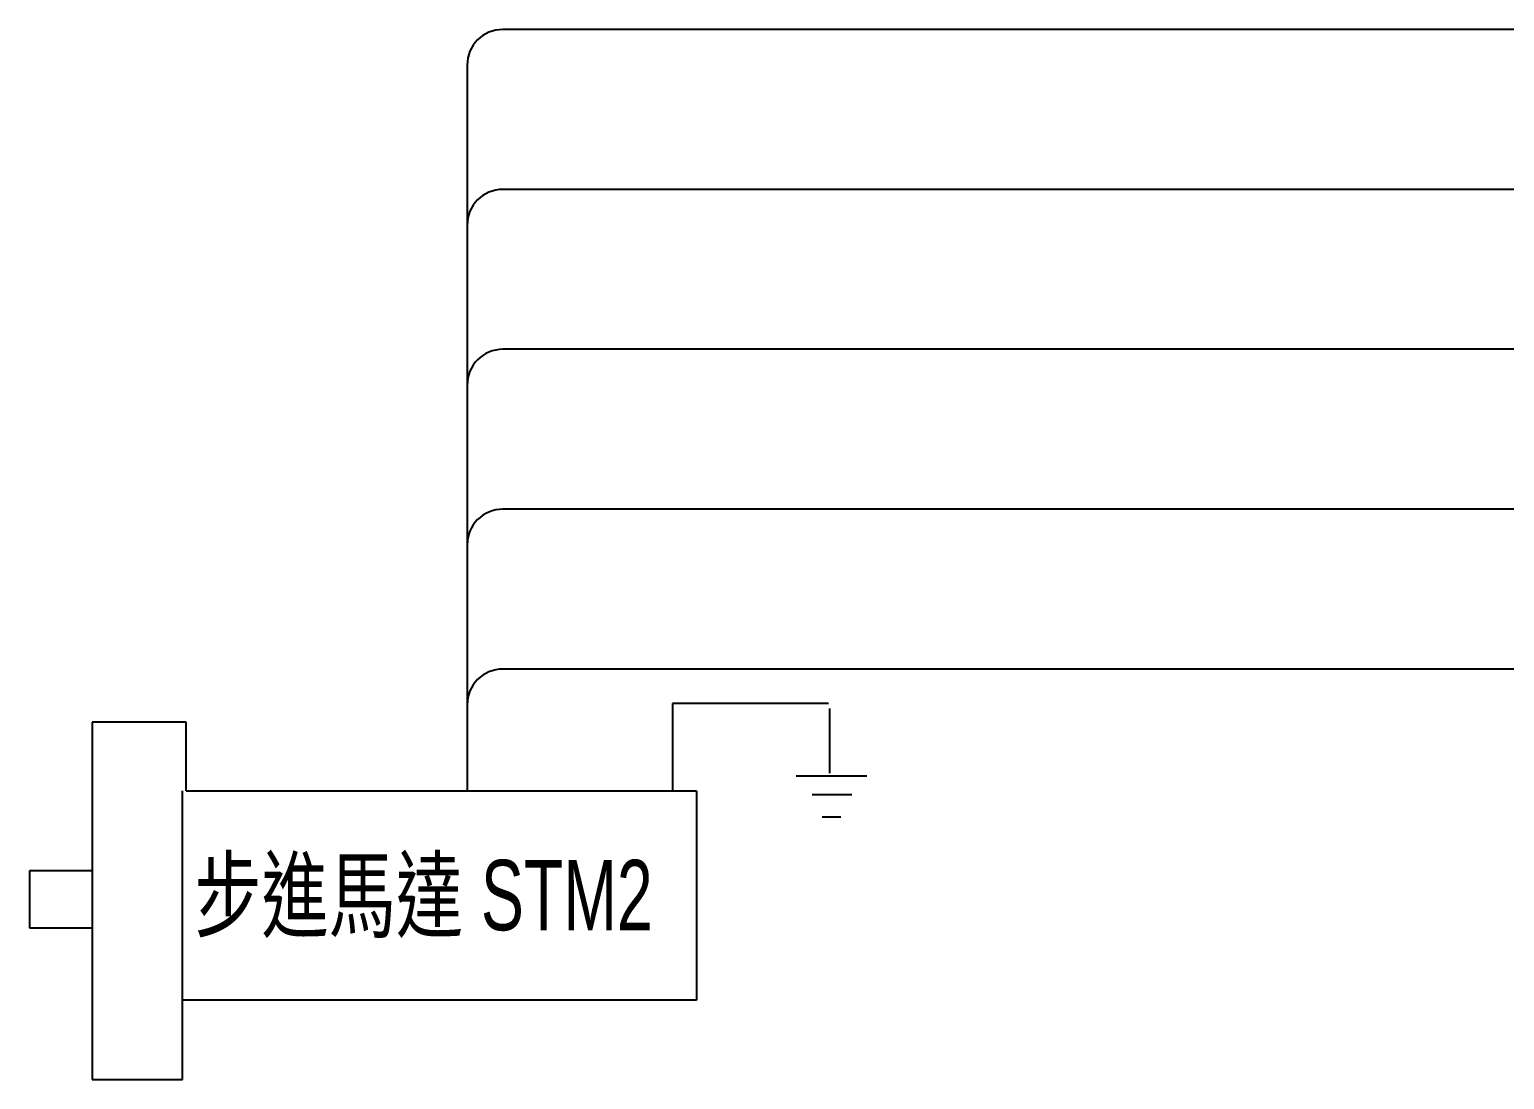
# Model space of a CAD drawing. Header units: millimetres. Extents: x -684 to 5961, y -1281 to 2539.
# Drawn here: x 2341.71 to 2387.84, y -553.07 to -520.24 of the extents above; entities that cross this region are included whole.
import ezdxf

# ---------------------------------------------------------------- set-up
doc = ezdxf.new("R2010")
doc.units = ezdxf.units.MM
doc.header["$LTSCALE"] = 5
doc.header["$MEASUREMENT"] = 0
doc.layers.get('0').update_dxf_attribs({"linetype": 'CONTINUOUS'})
doc.layers.add('AIR', color=7, linetype='CONTINUOUS')
doc.styles.add('新細明體', font='', dxfattribs={"width": 0.8})
doc.styles.get('新細明體').set_extended_font_data('新細明體')

msp = doc.modelspace()

# ---------------------------------------------------------------- linework, layer by layer
at = {"color": 0, "linetype": 'Continuous'}
for p, q in [((2407.417440000001, -520.23928), (2356.515073119155, -520.23928)), ((2355.397488119155, -521.356865), (2355.397488119155, -544.0456803075053)), ((2407.417440000001, -525.23928), (2356.515072532504, -525.23928)), ((2407.417440000001, -530.23928), (2356.515073119155, -530.23928)), ((2407.417440000001, -535.23928), (2356.515072532504, -535.23928)), ((2407.417440000001, -540.23928), (2356.515072278658, -540.2392800000002))]:
    msp.add_line(p, q, dxfattribs=at)
for centre in [(2356.515073119155, -521.356865), (2356.515073119155, -526.356865), (2356.515073119155, -531.356865), (2356.515073119155, -536.356865), (2356.515073108309, -541.356865)]:
    msp.add_arc(centre, 1.11758500000002, 90, 179.9999817284461, dxfattribs=at)
at = {"layer": 'AIR'}
for p, q in [((2366.697494164223, -541.31951110717), (2361.822297035235, -541.3195111071702)), ((2361.822297035235, -541.31951110717), (2361.822297035235, -544.0456803075051)), ((2366.728393589537, -541.4694675743312), (2366.728393589537, -543.4979146326536)), ((2346.610258644232, -541.9018288625493), (2343.674649026967, -541.9018288625493)), ((2343.674649026967, -541.9018288625493), (2343.674649026967, -553.0724226530981)), ((2346.610258644232, -544.0456803075053), (2346.610258644232, -541.9018288625493)), ((2365.680764622904, -543.575465627001), (2367.892425995678, -543.575465627001)), ((2346.497350788575, -550.5900682323045), (2346.497350788575, -544.0456803075053)), ((2346.610258644232, -544.0456803075053), (2362.567153063917, -544.0456803075053)), ((2362.567153063917, -544.0456803075053), (2362.567153063917, -550.5900682323045)), ((2366.185178864461, -544.1571023741349), (2367.426814226593, -544.1571023741349)), ((2366.495586710517, -544.855065), (2367.077603908065, -544.855065)), ((2343.674649026967, -546.544538136799), (2341.711316118886, -546.544538136799)), ((2341.711316118886, -546.544538136799), (2341.711316118886, -548.3293406234195)), ((2341.711316118886, -548.3293406234195), (2343.674649026967, -548.3293406234195)), ((2362.567153063917, -550.5900682323045), (2346.497350788575, -550.5900682323045)), ((2346.497350788575, -553.0724226530981), (2346.497350788575, -550.5900682323045)), ((2343.674649026967, -553.0724226530981), (2346.497350788575, -553.0724226530981))]:
    msp.add_line(p, q, dxfattribs=at)

# ---------------------------------------------------------------- texts
at = {"layer": 'AIR', "style": '新細明體', "width": 0.7}
msp.add_text('步進馬達 STM2', height=2.2, dxfattribs=at).set_placement((2346.865761976776, -548.4059848131319))

doc.saveas('drawing.dxf')
